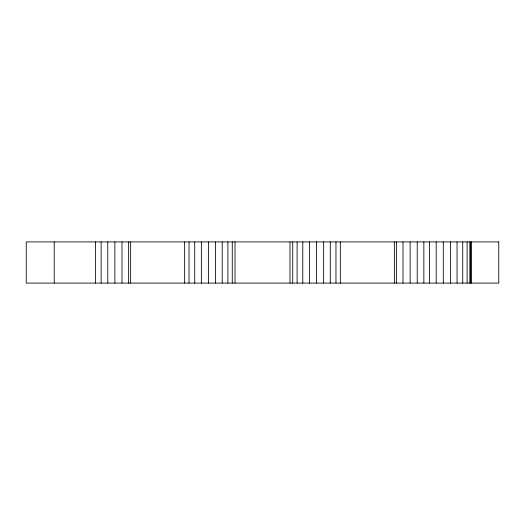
<?xml version="1.0" encoding="UTF-8"?>
<svg xmlns="http://www.w3.org/2000/svg" width="525" height="525" viewBox="0 0 525 525"><rect width="100%" height="100%" fill="white"/><g stroke="black" fill="none" stroke-linecap="round" stroke-linejoin="round"><path stroke-width="0.79" d="M471.266 241.9L471.266 283.1M470.781 241.9L470.781 283.1M469.842 241.9L469.842 283.1M467.099 241.9L467.099 283.1M462.728 241.9L462.728 283.1M457.039 241.9L457.039 283.1M450.411 241.9L450.411 283.1M443.297 241.9L443.297 283.1M436.183 241.9L436.183 283.1M429.555 241.9L429.555 283.1M423.859 241.9L423.859 283.1M417.231 241.9L417.231 283.1M410.117 241.9L410.117 283.1M403.003 241.9L403.003 283.1M396.375 241.9L396.375 283.1M394.367 241.9L394.367 283.1M340.338 241.9L340.338 283.1M335.967 241.9L335.967 283.1M330.277 241.9L330.277 283.1M323.643 241.9L323.643 283.1M316.536 241.9L316.536 283.1M309.422 241.9L309.422 283.1M302.787 241.9L302.787 283.1M297.098 241.9L297.098 283.1M292.733 241.9L292.733 283.1M289.984 241.9L289.984 283.1M235.016 241.9L235.016 283.1M232.267 241.9L232.267 283.1M227.902 241.9L227.902 283.1M222.213 241.9L222.213 283.1M215.578 241.9L215.578 283.1M208.464 241.9L208.464 283.1M201.357 241.9L201.357 283.1M194.723 241.9L194.723 283.1M189.033 241.9L189.033 283.1M184.662 241.9L184.662 283.1M130.633 241.9L130.633 283.1M128.625 241.9L128.625 283.1M121.997 241.9L121.997 283.1M114.883 241.9L114.883 283.1M107.769 241.9L107.769 283.1M101.141 241.9L101.141 283.1M95.445 241.9L95.445 283.1M54.219 241.9L54.219 283.1M498.75 241.9L26.25 241.9L26.25 283.1L498.75 283.1L498.75 241.9"/></g></svg>
